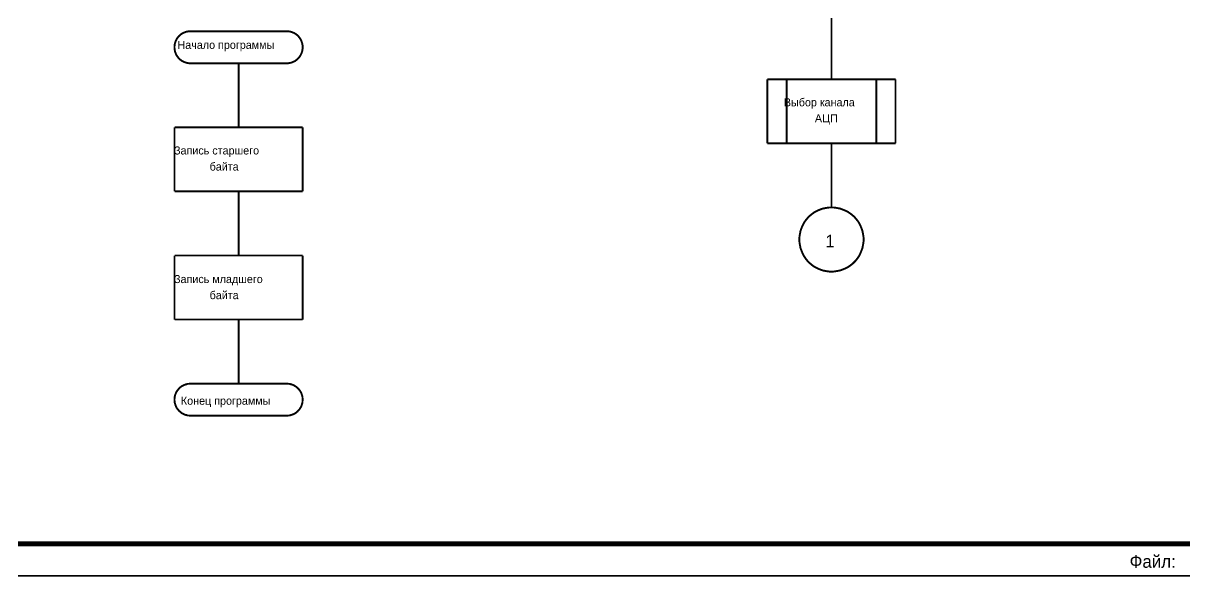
# Model space of a CAD drawing. Header units: inches. Extents: x 0 to 594, y 0 to 420.
# Drawn here: x 218.9 to 400.1, y -0.1 to 86.2 of the extents above; entities that cross this region are included whole.
import ezdxf

# ---------------------------------------------------------------- set-up
doc = ezdxf.new("R2010")
doc.units = ezdxf.units.IN
doc.layers.add('Sheet', color=255, linetype='Continuous')

msp = doc.modelspace()

# ---------------------------------------------------------------- linework, layer by layer
at = {"layer": 'Sheet'}
for points, const_width in [([(0, 419.98), (594, 419.98), (594, 0), (0, 0), (0, 419.98)], 0.3), ([(0, 419.98), (594, 419.98), (594, 0), (0, 0), (0, 419.98)], 0.3), ([(0, 419.98), (0, 0), (594, 0), (594, 419.98), (0, 419.98), (0, 419.98)], 0.0991), ([(0, 419.98), (0, 0), (594, 0), (594, 419.98), (0, 419.98), (0, 419.98)], 0.0991)]:
    msp.add_lwpolyline(points, close=True, dxfattribs=dict(at, const_width=const_width))
for points, const_width in [([(345.01, 87.5), (345.01, 77.5)], 0.3), ([(245, 85), (244.88, 85), (244.75, 84.99), (244.62, 84.97), (244.5, 84.94), (244.38, 84.92), (244.26, 84.89), (244.14, 84.84), (244.03, 84.8), (243.92, 84.75), (243.82, 84.7), (243.7, 84.64), (243.6, 84.57), (243.51, 84.51), (243.41, 84.43), (243.32, 84.35), (243.23, 84.27), (243.15, 84.18), (243.08, 84.09), (243, 83.99), (242.93, 83.9), (242.86, 83.8), (242.81, 83.69), (242.75, 83.59), (242.71, 83.48), (242.66, 83.36), (242.62, 83.24), (242.58, 83.13), (242.56, 83.01), (242.54, 82.88), (242.52, 82.76), (242.51, 82.62), (242.51, 82.5)], 0.3), ([(245, 85), (260.01, 85)], 0.3), ([(262.51, 82.5), (262.51, 82.62), (262.5, 82.76), (262.47, 82.88), (262.45, 83.01), (262.43, 83.13), (262.39, 83.24), (262.35, 83.36), (262.31, 83.48), (262.26, 83.59), (262.2, 83.69), (262.15, 83.8), (262.08, 83.9), (262.01, 83.99), (261.94, 84.09), (261.86, 84.18), (261.78, 84.27), (261.69, 84.35), (261.6, 84.43), (261.5, 84.51), (261.41, 84.57), (261.31, 84.64), (261.2, 84.7), (261.1, 84.75), (260.98, 84.8), (260.87, 84.84), (260.75, 84.89), (260.64, 84.92), (260.51, 84.94), (260.39, 84.97), (260.27, 84.99), (260.13, 85), (260.01, 85)], 0.3), ([(260.01, 85), (260.01, 85), (260.01, 85), (260.01, 85), (260.01, 85), (260.01, 85), (260.01, 85), (260.01, 85), (260.01, 85), (260.01, 85), (260.01, 85), (260.01, 85), (260.01, 85), (260.01, 85), (260.01, 85), (260.01, 85), (260.01, 85), (260.01, 85), (260.01, 85), (260.01, 85), (260.01, 85), (260.01, 85), (260.01, 85), (260.01, 85), (260.01, 85), (260.01, 85), (260.01, 85), (260.01, 85), (260.01, 85), (260.01, 85), (260.01, 85), (260.01, 85), (260.01, 85)], 0.3), ([(242.51, 82.5), (242.51, 82.37), (242.52, 82.24), (242.54, 82.12), (242.56, 82), (242.58, 81.87), (242.62, 81.75), (242.66, 81.64), (242.71, 81.53), (242.75, 81.42), (242.81, 81.3), (242.86, 81.2), (242.93, 81.1), (243, 81), (243.08, 80.9), (243.15, 80.81), (243.23, 80.72), (243.32, 80.64), (243.41, 80.56), (243.51, 80.49), (243.6, 80.42), (243.7, 80.35), (243.82, 80.3), (243.92, 80.24), (244.03, 80.19), (244.14, 80.15), (244.26, 80.11), (244.38, 80.07), (244.5, 80.05), (244.62, 80.03), (244.75, 80), (244.88, 79.99), (245, 79.99)], 0.3), ([(260.01, 79.99), (260.13, 79.99), (260.27, 80), (260.39, 80.03), (260.51, 80.05), (260.64, 80.07), (260.75, 80.11), (260.87, 80.15), (260.98, 80.19), (261.1, 80.24), (261.2, 80.3), (261.31, 80.35), (261.41, 80.42), (261.5, 80.49), (261.6, 80.56), (261.69, 80.64), (261.78, 80.72), (261.86, 80.81), (261.94, 80.9), (262.01, 81), (262.08, 81.1), (262.15, 81.2), (262.2, 81.3), (262.26, 81.42), (262.31, 81.53), (262.35, 81.64), (262.39, 81.75), (262.43, 81.87), (262.45, 82), (262.47, 82.12), (262.5, 82.24), (262.51, 82.37), (262.51, 82.5)], 0.3), ([(245, 79.99), (260.01, 79.99)], 0.3), ([(252.51, 79.99), (252.51, 70)], 0.3), ([(335.01, 67.5), (335.01, 77.5)], 0.3), ([(335.01, 77.5), (355, 77.5)], 0.3), ([(338, 77.5), (338, 67.5)], 0.3), ([(352.01, 77.5), (352.01, 67.5)], 0.3), ([(355, 77.5), (355, 67.5)], 0.3), ([(262.51, 70), (242.51, 70)], 0.3), ([(242.51, 70), (242.51, 60)], 0.3), ([(262.51, 60), (262.51, 70)], 0.3), ([(355, 67.5), (335.01, 67.5)], 0.3), ([(345.01, 67.5), (345.01, 57.49)], 0.3), ([(242.51, 60), (262.51, 60)], 0.3), ([(252.52, 60), (252.52, 49.99)], 0.3), ([(340, 52.5), (340, 52.75), (340.03, 53.02), (340.07, 53.26), (340.12, 53.51), (340.16, 53.75), (340.23, 53.98), (340.32, 54.22), (340.41, 54.45), (340.5, 54.67), (340.61, 54.87), (340.72, 55.1), (340.86, 55.3), (340.99, 55.48), (341.15, 55.68), (341.3, 55.86), (341.46, 56.04), (341.64, 56.2), (341.82, 56.35), (342.02, 56.51), (342.2, 56.64), (342.4, 56.78), (342.63, 56.89), (342.83, 57), (343.05, 57.09), (343.27, 57.18), (343.52, 57.27), (343.75, 57.34), (343.99, 57.38), (344.24, 57.43), (344.48, 57.47), (344.75, 57.49), (345, 57.49)], 0.3), ([(345, 57.49), (344.75, 57.49), (344.48, 57.47), (344.24, 57.43), (343.99, 57.38), (343.75, 57.34), (343.52, 57.27), (343.27, 57.18), (343.05, 57.09), (342.83, 57), (342.63, 56.89), (342.4, 56.78), (342.2, 56.64), (342.02, 56.51), (341.82, 56.35), (341.64, 56.2), (341.46, 56.04), (341.3, 55.86), (341.15, 55.68), (340.99, 55.48), (340.86, 55.3), (340.72, 55.1), (340.61, 54.87), (340.5, 54.67), (340.41, 54.45), (340.32, 54.22), (340.23, 53.98), (340.16, 53.75), (340.12, 53.51), (340.07, 53.26), (340.03, 53.02), (340, 52.75), (340, 52.5)], 0.3), ([(345, 57.49), (345.27, 57.49), (345.51, 57.47), (345.76, 57.43), (346.01, 57.38), (346.25, 57.34), (346.5, 57.27), (346.72, 57.18), (346.95, 57.09), (347.17, 57), (347.4, 56.89), (347.6, 56.78), (347.8, 56.64), (348, 56.51), (348.2, 56.35), (348.38, 56.2), (348.56, 56.04), (348.72, 55.86), (348.87, 55.68), (349.03, 55.48), (349.17, 55.3), (349.3, 55.1), (349.41, 54.87), (349.52, 54.67), (349.61, 54.45), (349.7, 54.22), (349.79, 53.98), (349.86, 53.75), (349.9, 53.51), (349.95, 53.26), (349.99, 53.02), (350.02, 52.75), (350.02, 52.5)], 0.3), ([(350.02, 52.5), (350.02, 52.75), (349.99, 53.02), (349.95, 53.26), (349.9, 53.51), (349.86, 53.75), (349.79, 53.98), (349.7, 54.22), (349.61, 54.45), (349.52, 54.67), (349.41, 54.87), (349.3, 55.1), (349.17, 55.3), (349.03, 55.48), (348.87, 55.68), (348.72, 55.86), (348.56, 56.04), (348.38, 56.2), (348.2, 56.35), (348, 56.51), (347.8, 56.64), (347.6, 56.78), (347.4, 56.89), (347.17, 57), (346.95, 57.09), (346.72, 57.18), (346.5, 57.27), (346.25, 57.34), (346.01, 57.38), (345.76, 57.43), (345.51, 57.47), (345.27, 57.49), (345, 57.49)], 0.3), ([(345, 47.48), (344.75, 47.48), (344.48, 47.51), (344.24, 47.55), (343.99, 47.59), (343.75, 47.64), (343.52, 47.71), (343.27, 47.8), (343.05, 47.89), (342.83, 47.98), (342.63, 48.09), (342.4, 48.2), (342.2, 48.33), (342.02, 48.47), (341.82, 48.63), (341.64, 48.78), (341.46, 48.96), (341.3, 49.12), (341.15, 49.3), (340.99, 49.5), (340.86, 49.7), (340.72, 49.9), (340.61, 50.1), (340.5, 50.33), (340.41, 50.55), (340.32, 50.78), (340.23, 51), (340.16, 51.25), (340.12, 51.49), (340.07, 51.74), (340.03, 51.98), (340, 52.23), (340, 52.5)], 0.3), ([(340, 52.5), (340, 52.23), (340.03, 51.98), (340.07, 51.74), (340.12, 51.49), (340.16, 51.25), (340.23, 51), (340.32, 50.78), (340.41, 50.55), (340.5, 50.33), (340.61, 50.1), (340.72, 49.9), (340.86, 49.7), (340.99, 49.5), (341.15, 49.3), (341.3, 49.12), (341.46, 48.96), (341.64, 48.78), (341.82, 48.63), (342.02, 48.47), (342.2, 48.33), (342.4, 48.2), (342.63, 48.09), (342.83, 47.98), (343.05, 47.89), (343.27, 47.8), (343.52, 47.71), (343.75, 47.64), (343.99, 47.59), (344.24, 47.55), (344.48, 47.51), (344.75, 47.48), (345, 47.48)], 0.3), ([(350.02, 52.5), (350.02, 52.23), (349.99, 51.98), (349.95, 51.74), (349.9, 51.49), (349.86, 51.25), (349.79, 51), (349.7, 50.78), (349.61, 50.55), (349.52, 50.33), (349.41, 50.1), (349.3, 49.9), (349.17, 49.7), (349.03, 49.5), (348.87, 49.3), (348.72, 49.12), (348.56, 48.96), (348.38, 48.78), (348.2, 48.63), (348, 48.47), (347.8, 48.33), (347.6, 48.2), (347.4, 48.09), (347.17, 47.98), (346.95, 47.89), (346.72, 47.8), (346.5, 47.71), (346.25, 47.64), (346.01, 47.59), (345.76, 47.55), (345.51, 47.51), (345.27, 47.48), (345, 47.48)], 0.3), ([(345, 47.48), (345.27, 47.48), (345.51, 47.51), (345.76, 47.55), (346.01, 47.59), (346.25, 47.64), (346.5, 47.71), (346.72, 47.8), (346.95, 47.89), (347.17, 47.98), (347.4, 48.09), (347.6, 48.2), (347.8, 48.33), (348, 48.47), (348.2, 48.63), (348.38, 48.78), (348.56, 48.96), (348.72, 49.12), (348.87, 49.3), (349.03, 49.5), (349.17, 49.7), (349.3, 49.9), (349.41, 50.1), (349.52, 50.33), (349.61, 50.55), (349.7, 50.78), (349.79, 51), (349.86, 51.25), (349.9, 51.49), (349.95, 51.74), (349.99, 51.98), (350.02, 52.23), (350.02, 52.5)], 0.3), ([(350.02, 52.5), (350.02, 52.5), (350.02, 52.5), (350.02, 52.5), (350.02, 52.5), (350.02, 52.5), (350.02, 52.5), (350.02, 52.5), (350.02, 52.5), (350.02, 52.5), (350.02, 52.5), (350.02, 52.5), (350.02, 52.5), (350.02, 52.5), (350.02, 52.5), (350.02, 52.5), (350.02, 52.5), (350.02, 52.5), (350.02, 52.5), (350.02, 52.5), (350.02, 52.5), (350.02, 52.5), (350.02, 52.5), (350.02, 52.5), (350.02, 52.5), (350.02, 52.5), (350.02, 52.5), (350.02, 52.5), (350.02, 52.5), (350.02, 52.5), (350.02, 52.5), (350.02, 52.5), (350.02, 52.5)], 0.3), ([(262.51, 49.99), (242.51, 49.99)], 0.3), ([(242.51, 49.99), (242.51, 40)], 0.3), ([(262.51, 40), (262.51, 49.99)], 0.3), ([(242.51, 40), (262.51, 40)], 0.3), ([(252.52, 40), (252.52, 29.99)], 0.3), ([(245.01, 29.99), (244.88, 29.99), (244.77, 29.97), (244.63, 29.97), (244.5, 29.95), (244.39, 29.9), (244.27, 29.88), (244.14, 29.83), (244.03, 29.79), (243.92, 29.74), (243.83, 29.7), (243.71, 29.63), (243.6, 29.56), (243.51, 29.5), (243.42, 29.43), (243.33, 29.34), (243.24, 29.25), (243.15, 29.18), (243.09, 29.07), (243, 28.98), (242.93, 28.89), (242.86, 28.78), (242.8, 28.69), (242.75, 28.58), (242.71, 28.47), (242.66, 28.36), (242.62, 28.24), (242.59, 28.13), (242.55, 28), (242.53, 27.89), (242.53, 27.75), (242.51, 27.64), (242.51, 27.5)], 0.3), ([(245.01, 29.99), (260.02, 29.99)], 0.3), ([(262.51, 27.5), (262.51, 27.64), (262.48, 27.75), (262.48, 27.89), (262.46, 28), (262.42, 28.13), (262.39, 28.24), (262.35, 28.36), (262.31, 28.47), (262.26, 28.58), (262.22, 28.69), (262.15, 28.78), (262.08, 28.89), (262.01, 28.98), (261.95, 29.07), (261.86, 29.18), (261.77, 29.25), (261.7, 29.34), (261.59, 29.43), (261.5, 29.5), (261.41, 29.56), (261.3, 29.63), (261.21, 29.7), (261.1, 29.74), (260.98, 29.79), (260.87, 29.83), (260.76, 29.88), (260.65, 29.9), (260.51, 29.95), (260.4, 29.97), (260.27, 29.97), (260.15, 29.99), (260.02, 29.99)], 0.3), ([(260.02, 29.99), (260.02, 29.99), (260.02, 29.99), (260.02, 29.99), (260.02, 29.99), (260.02, 29.99), (260.02, 29.99), (260.02, 29.99), (260.02, 29.99), (260.02, 29.99), (260.02, 29.99), (260.02, 29.99), (260.02, 29.99), (260.02, 29.99), (260.02, 29.99), (260.02, 29.99), (260.02, 29.99), (260.02, 29.99), (260.02, 29.99), (260.02, 29.99), (260.02, 29.99), (260.02, 29.99), (260.02, 29.99), (260.02, 29.99), (260.02, 29.99), (260.02, 29.99), (260.02, 29.99), (260.02, 29.99), (260.02, 29.99), (260.02, 29.99), (260.02, 29.99), (260.02, 29.99), (260.02, 29.99)], 0.3), ([(242.51, 27.5), (242.51, 27.37), (242.53, 27.26), (242.53, 27.12), (242.55, 26.99), (242.59, 26.88), (242.62, 26.77), (242.66, 26.63), (242.71, 26.52), (242.75, 26.41), (242.8, 26.32), (242.86, 26.21), (242.93, 26.09), (243, 26), (243.09, 25.91), (243.15, 25.82), (243.24, 25.73), (243.33, 25.65), (243.42, 25.58), (243.51, 25.49), (243.6, 25.42), (243.71, 25.35), (243.83, 25.29), (243.92, 25.24), (244.03, 25.2), (244.14, 25.15), (244.27, 25.11), (244.39, 25.09), (244.5, 25.04), (244.63, 25.02), (244.77, 25.02), (244.88, 25), (245.01, 25)], 0.3), ([(260.02, 25), (260.15, 25), (260.27, 25.02), (260.4, 25.02), (260.51, 25.04), (260.65, 25.09), (260.76, 25.11), (260.87, 25.15), (260.98, 25.2), (261.1, 25.24), (261.21, 25.29), (261.3, 25.35), (261.41, 25.42), (261.5, 25.49), (261.59, 25.58), (261.7, 25.65), (261.77, 25.73), (261.86, 25.82), (261.95, 25.91), (262.01, 26), (262.08, 26.09), (262.15, 26.21), (262.22, 26.32), (262.26, 26.41), (262.31, 26.52), (262.35, 26.63), (262.39, 26.77), (262.42, 26.88), (262.46, 26.99), (262.48, 27.12), (262.48, 27.26), (262.51, 27.37), (262.51, 27.5)], 0.3), ([(245.01, 25), (260.02, 25)], 0.3), ([(20, 4.99), (589.01, 4.99)], 0.749)]:
    msp.add_lwpolyline(points, dxfattribs=dict(at, const_width=const_width))

# ---------------------------------------------------------------- texts
for s, height, p in [('Начало программы', 1.2543, (242.98, 82.24)), ('Выбор канала', 1.2543, (337.59, 73.28)), ('АЦП', 1.254, (342.42, 70.78)), ('Запись старшего', 1.2543, (242.44, 65.76)), ('байта', 1.254, (247.99, 63.25)), ('1', 1.97, (344.04, 51.25)), ('Запись младшего', 1.2543, (242.44, 45.69)), ('байта', 1.254, (247.99, 43.18)), ('Конец программы', 1.2543, (243.51, 26.7)), ('Файл:', 1.971, (391.52, 1.25))]:
    msp.add_text(s, height=height, dxfattribs=at).set_placement(p)

doc.saveas('drawing.dxf')
